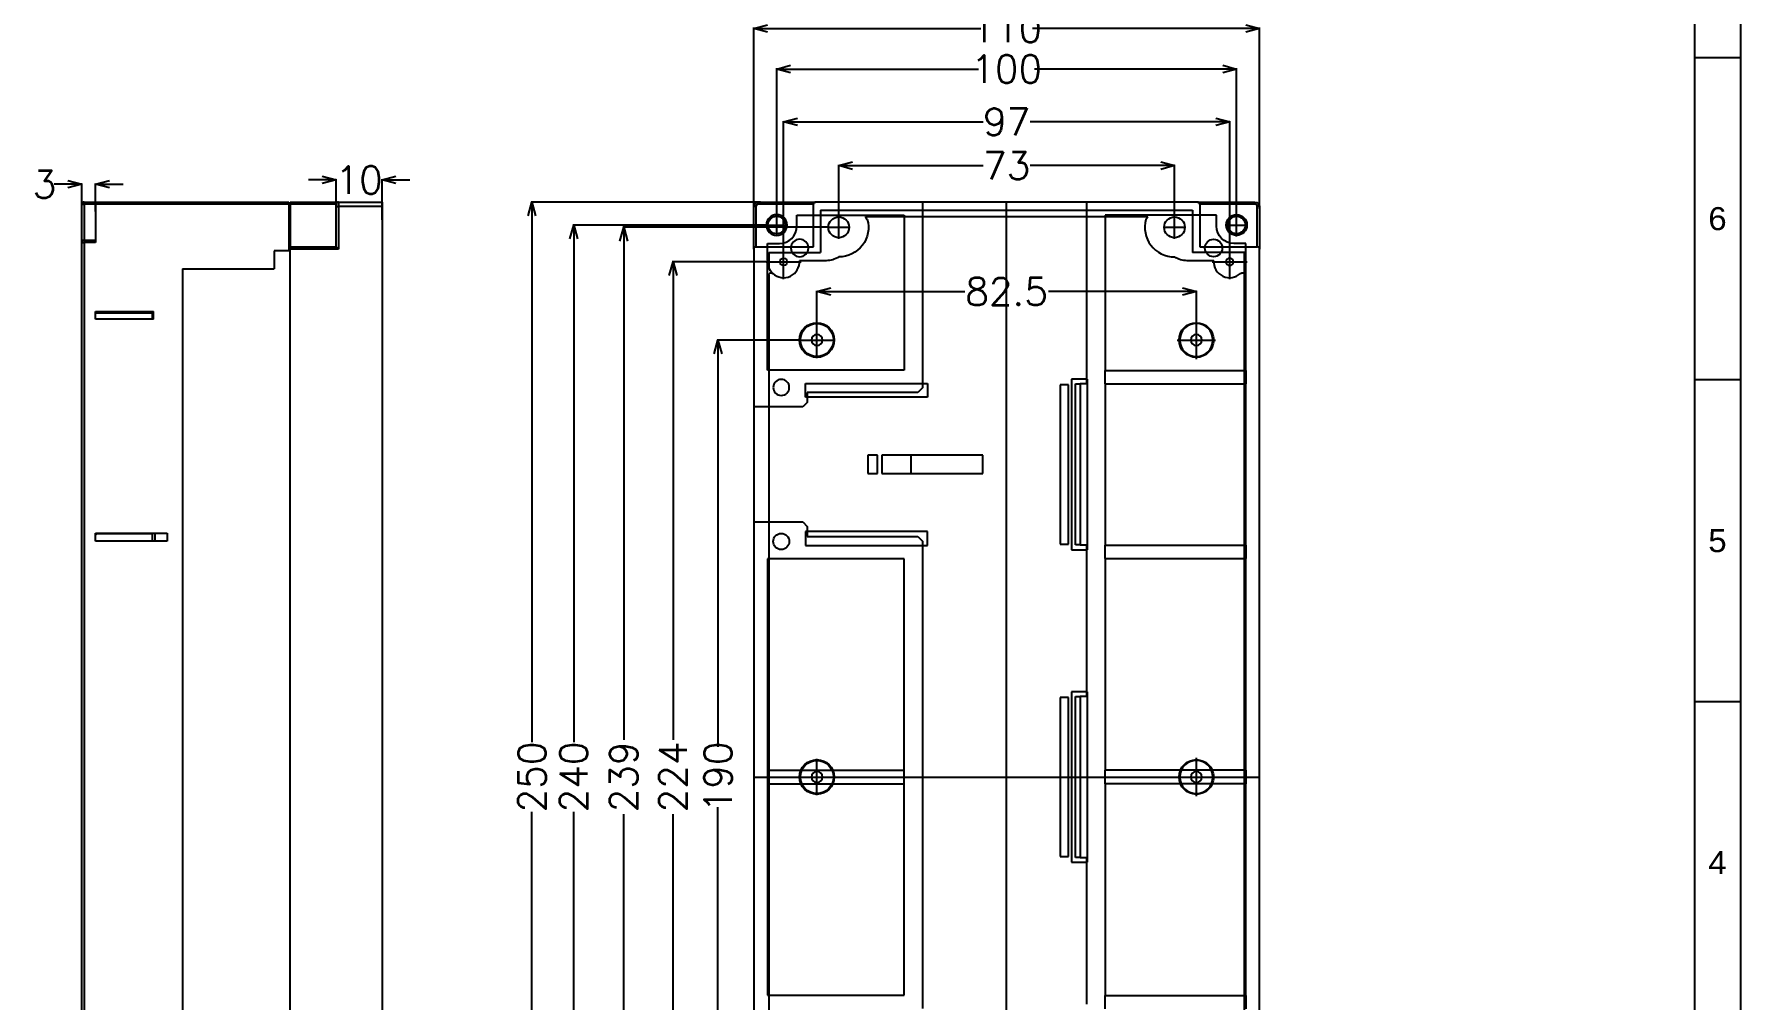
# Model space of a CAD drawing. Header units: millimetres. Extents: x 0 to 1895, y 0 to 1126.
# Drawn here: x 1523.5 to 1894.6, y 697.9 to 907.8 of the extents above; entities that cross this region are included whole.
import ezdxf
from ezdxf.enums import TextEntityAlignment as Align
from ezdxf.lldxf.tags import DXFTag

# ---------------------------------------------------------------- set-up
doc = ezdxf.new("R2010")
doc.units = ezdxf.units.MM
doc.header["$MEASUREMENT"] = 0
doc.layers.get('0').update_dxf_attribs({"linetype": 'CONTINUOUS'})
doc.layers.get('Defpoints').update_dxf_attribs({"linetype": 'CONTINUOUS'})
doc.layers.add('1', color=7, linetype='CONTINUOUS')
doc.layers.add('2', color=7, linetype='CONTINUOUS')
doc.styles.get("Standard").update_dxf_attribs({"font": 'txt', "bigfont": 'gbcbig.shx'})
doc.styles.add('TEXTSTYLE_0', font='txt', dxfattribs={"width": 0.8})
tags = doc.linetypes.add('CENTER', pattern=[2, 1.25, -0.25, 0.25, -0.25]).pattern_tags.tags
tags[10:11] = [DXFTag(74, 4), DXFTag(75, 0), DXFTag(340, '0'), DXFTag(46, 0.0), DXFTag(50, 0.0), DXFTag(44, 0.0), DXFTag(45, 0.0)]
tags[8:9] = [DXFTag(74, 4), DXFTag(75, 0), DXFTag(340, '0'), DXFTag(46, 0.0), DXFTag(50, 0.0), DXFTag(44, 0.0), DXFTag(45, 0.0)]
tags[6:7] = [DXFTag(74, 4), DXFTag(75, 0), DXFTag(340, '0'), DXFTag(46, 0.0), DXFTag(50, 0.0), DXFTag(44, 0.0), DXFTag(45, 0.0)]
tags[4:5] = [DXFTag(74, 4), DXFTag(75, 0), DXFTag(340, '0'), DXFTag(46, 0.0), DXFTag(50, 0.0), DXFTag(44, 0.0), DXFTag(45, 0.0)]
tags = doc.linetypes.add('DASHED', pattern=[0.75, 0.5, -0.25]).pattern_tags.tags
tags[6:7] = [DXFTag(74, 4), DXFTag(75, 0), DXFTag(340, '0'), DXFTag(46, 0.0), DXFTag(50, 0.0), DXFTag(44, 0.0), DXFTag(45, 0.0)]
tags[4:5] = [DXFTag(74, 4), DXFTag(75, 0), DXFTag(340, '0'), DXFTag(46, 0.0), DXFTag(50, 0.0), DXFTag(44, 0.0), DXFTag(45, 0.0)]
doc.dimstyles.new('副本 (2)Standard', dxfattribs={"dimtxt": 6, "dimasz": 3, "dimexe": 0.18, "dimexo": 0.0625, "dimgap": 0.09, "dimtad": 0, "dimdec": 1, "dimzin": 0, "dimdsep": 46, "dimtxsty": 'Standard', "dimblk": 'OPEN30', "dimcen": 0.09, "dimclrd": 3, "dimclre": 3, "dimclrt": 6, "dimadec": 0, "dimazin": 0, "dimtfac": 1, "dimtdec": 4, "dimtofl": 0, "dimtmove": 0, "dimatfit": 3, "dimfxl": 0, "dimtolj": 1, "dimtzin": 0, "dimarcsym": 0})

# ---------------------------------------------------------------- blocks, each defined once
blk = doc.blocks.new('_Open30')
at = {"color": 0, "linetype": 'ByBlock', "lineweight": -2}
for p, q in [((-1, 0.27), (0, 0)), ((0, 0), (-1, -0.27)), ((0, 0), (-1, 0))]:
    blk.add_line(p, q, dxfattribs=at)
blk = doc.blocks.new('*D76')
at = {"color": 3, "lineweight": -2}
for p, q in [((1586.19, 876.14), (1583.19, 876.14)), ((1589.19, 867.46), (1589.19, 876.32)), ((1599.19, 867.46), (1599.19, 876.32)), ((1602.19, 876.14), (1605.19, 876.14))]:
    blk.add_line(p, q, dxfattribs=at)
at = {"layer": 'Defpoints', "color": 0}
for p in [(1589.19, 876.14), (1589.19, 867.4), (1599.19, 867.4)]:
    blk.add_point(p, dxfattribs=at)
at = {"color": 3, "lineweight": -2, "xscale": 3, "yscale": 3, "zscale": 3}
blk.add_blockref('_Open30', (1589.19, 876.14), dxfattribs=at)
at = {"color": 3, "lineweight": -2, "xscale": 3, "yscale": 3, "zscale": 3, "rotation": 180}
blk.add_blockref('_Open30', (1599.19, 876.14), dxfattribs=at)
at = {"color": 6, "insert": (1594.19, 876.14), "char_height": 6, "attachment_point": 5}
blk.add_mtext('\\A1;10', dxfattribs=at)
blk = doc.blocks.new('*D77')
at = {"color": 3, "lineweight": -2}
for p, q in [((1530.89, 875.19), (1527.89, 875.19)), ((1533.89, 869.28), (1533.89, 875.37)), ((1536.89, 869.28), (1536.89, 875.37)), ((1539.89, 875.19), (1542.89, 875.19))]:
    blk.add_line(p, q, dxfattribs=at)
at = {"layer": 'Defpoints', "color": 0}
for p in [(1533.89, 875.19), (1533.89, 869.22), (1536.89, 869.22)]:
    blk.add_point(p, dxfattribs=at)
at = {"color": 3, "lineweight": -2, "xscale": 3, "yscale": 3, "zscale": 3}
blk.add_blockref('_Open30', (1533.89, 875.19), dxfattribs=at)
at = {"color": 3, "lineweight": -2, "xscale": 3, "yscale": 3, "zscale": 3, "rotation": 180}
blk.add_blockref('_Open30', (1536.89, 875.19), dxfattribs=at)
at = {"color": 6, "insert": (1525.8, 875.19), "char_height": 6, "attachment_point": 5}
blk.add_mtext('\\A1;3', dxfattribs=at)
blk = doc.blocks.new('*D78')
at = {"color": 3, "lineweight": -2}
for p, q in [((1681.47, 871.33), (1631.59, 871.33)), ((1631.77, 868.33), (1631.77, 753.92)), ((1631.77, 624.33), (1631.77, 738.74)), ((1681.47, 621.33), (1631.59, 621.33))]:
    blk.add_line(p, q, dxfattribs=at)
at = {"layer": 'Defpoints', "color": 0}
for p in [(1681.53, 871.33), (1631.77, 621.33), (1681.53, 621.33)]:
    blk.add_point(p, dxfattribs=at)
at = {"color": 3, "lineweight": -2, "xscale": 3, "yscale": 3, "zscale": 3}
for p, rotation in [((1631.77, 871.33), 90), ((1631.77, 621.33), 270)]:
    blk.add_blockref('_Open30', p, dxfattribs=dict(at, rotation=rotation))
at = {"color": 6, "insert": (1631.77, 746.33), "char_height": 6, "attachment_point": 5, "rotation": 90}
blk.add_mtext('\\A1;250', dxfattribs=at)
blk = doc.blocks.new('*D79')
at = {"color": 3, "lineweight": -2}
for p, q in [((1698.49, 868.37), (1698.49, 879.42)), ((1701.49, 879.24), (1729.9, 879.24)), ((1768.49, 879.24), (1740.08, 879.24)), ((1771.49, 868.37), (1771.49, 879.42))]:
    blk.add_line(p, q, dxfattribs=at)
at = {"layer": 'Defpoints', "color": 0}
for p in [(1771.49, 879.24), (1698.49, 868.3), (1771.49, 868.3)]:
    blk.add_point(p, dxfattribs=at)
at = {"color": 3, "lineweight": -2, "xscale": 3, "yscale": 3, "zscale": 3, "rotation": 180}
blk.add_blockref('_Open30', (1698.49, 879.24), dxfattribs=at)
at = {"color": 3, "lineweight": -2, "xscale": 3, "yscale": 3, "zscale": 3}
blk.add_blockref('_Open30', (1771.49, 879.24), dxfattribs=at)
at = {"color": 6, "insert": (1734.99, 879.24), "char_height": 6, "attachment_point": 5}
blk.add_mtext('\\A1;73', dxfattribs=at)
blk = doc.blocks.new('*D80')
at = {"color": 3, "lineweight": -2}
for p, q in [((1686.49, 861.64), (1686.49, 888.94)), ((1689.49, 888.76), (1729.9, 888.76)), ((1780.49, 888.76), (1740.08, 888.76)), ((1783.49, 862.19), (1783.49, 888.94))]:
    blk.add_line(p, q, dxfattribs=at)
at = {"layer": 'Defpoints', "color": 0}
for p in [(1783.49, 888.76), (1686.49, 861.58), (1783.49, 862.12)]:
    blk.add_point(p, dxfattribs=at)
at = {"color": 3, "lineweight": -2, "xscale": 3, "yscale": 3, "zscale": 3, "rotation": 180}
blk.add_blockref('_Open30', (1686.49, 888.76), dxfattribs=at)
at = {"color": 3, "lineweight": -2, "xscale": 3, "yscale": 3, "zscale": 3}
blk.add_blockref('_Open30', (1783.49, 888.76), dxfattribs=at)
at = {"color": 6, "insert": (1734.99, 888.76), "char_height": 6, "attachment_point": 5}
blk.add_mtext('\\A1;97', dxfattribs=at)
blk = doc.blocks.new('*D81')
at = {"color": 3, "lineweight": -2}
for p, q in [((1684.99, 868.48), (1684.99, 900.42)), ((1687.99, 900.24), (1728.9, 900.24)), ((1781.99, 900.24), (1741.08, 900.24)), ((1784.99, 868.87), (1784.99, 900.42))]:
    blk.add_line(p, q, dxfattribs=at)
at = {"layer": 'Defpoints', "color": 0}
for p in [(1684.99, 900.24), (1684.99, 868.42), (1784.99, 868.8)]:
    blk.add_point(p, dxfattribs=at)
at = {"color": 3, "lineweight": -2, "xscale": 3, "yscale": 3, "zscale": 3, "rotation": 180}
blk.add_blockref('_Open30', (1684.99, 900.24), dxfattribs=at)
at = {"color": 3, "lineweight": -2, "xscale": 3, "yscale": 3, "zscale": 3}
blk.add_blockref('_Open30', (1784.99, 900.24), dxfattribs=at)
at = {"color": 6, "insert": (1734.99, 900.24), "char_height": 6, "attachment_point": 5}
blk.add_mtext('\\A1;100', dxfattribs=at)
blk = doc.blocks.new('*D82')
at = {"color": 3, "lineweight": -2}
for p, q in [((1679.99, 869.88), (1679.99, 909.24)), ((1789.99, 869.88), (1789.99, 909.24)), ((1682.99, 909.06), (1729.4, 909.06)), ((1786.99, 909.06), (1740.58, 909.06))]:
    blk.add_line(p, q, dxfattribs=at)
at = {"layer": 'Defpoints', "color": 0}
for p in [(1789.99, 909.06), (1679.99, 869.81), (1789.99, 869.81)]:
    blk.add_point(p, dxfattribs=at)
at = {"color": 3, "lineweight": -2, "xscale": 3, "yscale": 3, "zscale": 3, "rotation": 180}
blk.add_blockref('_Open30', (1679.99, 909.06), dxfattribs=at)
at = {"color": 3, "lineweight": -2, "xscale": 3, "yscale": 3, "zscale": 3}
blk.add_blockref('_Open30', (1789.99, 909.06), dxfattribs=at)
at = {"color": 6, "insert": (1734.99, 909.06), "char_height": 6, "attachment_point": 5}
blk.add_mtext('\\A1;110', dxfattribs=at)
blk = doc.blocks.new('*D83')
at = {"color": 3, "lineweight": -2}
for p, q in [((1693.74, 845.35), (1693.74, 852.05)), ((1696.74, 851.87), (1725.9, 851.87)), ((1773.24, 851.87), (1744.08, 851.87)), ((1776.24, 845.54), (1776.24, 852.05))]:
    blk.add_line(p, q, dxfattribs=at)
at = {"layer": 'Defpoints', "color": 0}
for p in [(1776.24, 851.87), (1693.74, 845.29), (1776.24, 845.48)]:
    blk.add_point(p, dxfattribs=at)
at = {"color": 3, "lineweight": -2, "xscale": 3, "yscale": 3, "zscale": 3, "rotation": 180}
blk.add_blockref('_Open30', (1693.74, 851.87), dxfattribs=at)
at = {"color": 3, "lineweight": -2, "xscale": 3, "yscale": 3, "zscale": 3}
blk.add_blockref('_Open30', (1776.24, 851.87), dxfattribs=at)
at = {"color": 6, "insert": (1734.99, 851.87), "char_height": 6, "attachment_point": 5}
blk.add_mtext('\\A1;82.5', dxfattribs=at)
blk = doc.blocks.new('*D84')
at = {"color": 3, "lineweight": -2}
for p, q in [((1689.72, 841.33), (1672.04, 841.33)), ((1672.22, 838.33), (1672.22, 752.92)), ((1672.22, 654.33), (1672.22, 739.74)), ((1689.72, 651.33), (1672.04, 651.33))]:
    blk.add_line(p, q, dxfattribs=at)
at = {"layer": 'Defpoints', "color": 0}
for p in [(1689.78, 841.33), (1672.22, 651.33), (1689.78, 651.33)]:
    blk.add_point(p, dxfattribs=at)
at = {"color": 3, "lineweight": -2, "xscale": 3, "yscale": 3, "zscale": 3}
for p, rotation in [((1672.22, 841.33), 90), ((1672.22, 651.33), 270)]:
    blk.add_blockref('_Open30', p, dxfattribs=dict(at, rotation=rotation))
at = {"color": 6, "insert": (1672.22, 746.33), "char_height": 6, "attachment_point": 5, "rotation": 90}
blk.add_mtext('\\A1;190', dxfattribs=at)
blk = doc.blocks.new('*D85')
at = {"color": 3, "lineweight": -2}
for p, q in [((1682.64, 858.33), (1662.27, 858.33)), ((1662.45, 855.33), (1662.45, 754.42)), ((1662.45, 637.33), (1662.45, 738.24)), ((1682.64, 634.33), (1662.27, 634.33))]:
    blk.add_line(p, q, dxfattribs=at)
at = {"layer": 'Defpoints', "color": 0}
for p in [(1682.7, 858.33), (1662.45, 634.33), (1682.7, 634.33)]:
    blk.add_point(p, dxfattribs=at)
at = {"color": 3, "lineweight": -2, "xscale": 3, "yscale": 3, "zscale": 3}
for p, rotation in [((1662.45, 858.33), 90), ((1662.45, 634.33), 270)]:
    blk.add_blockref('_Open30', p, dxfattribs=dict(at, rotation=rotation))
at = {"color": 6, "insert": (1662.45, 746.33), "char_height": 6, "attachment_point": 5, "rotation": 90}
blk.add_mtext('\\A1;224', dxfattribs=at)
blk = doc.blocks.new('*D86')
at = {"color": 3, "lineweight": -2}
for p, q in [((1696.01, 865.83), (1651.54, 865.83)), ((1651.72, 862.83), (1651.72, 754.44)), ((1651.72, 629.86), (1651.72, 738.26)), ((1691.44, 626.86), (1651.54, 626.86))]:
    blk.add_line(p, q, dxfattribs=at)
at = {"layer": 'Defpoints', "color": 0}
for p in [(1651.72, 865.83), (1696.07, 865.83), (1691.5, 626.86)]:
    blk.add_point(p, dxfattribs=at)
at = {"color": 3, "lineweight": -2, "xscale": 3, "yscale": 3, "zscale": 3}
for p, rotation in [((1651.72, 865.83), 90), ((1651.72, 626.86), 270)]:
    blk.add_blockref('_Open30', p, dxfattribs=dict(at, rotation=rotation))
at = {"color": 6, "insert": (1651.72, 746.35), "char_height": 6, "attachment_point": 5, "rotation": 90}
blk.add_mtext('\\A1;239', dxfattribs=at)
blk = doc.blocks.new('*D87')
at = {"color": 3, "lineweight": -2}
for p, q in [((1683.03, 866.33), (1640.67, 866.33)), ((1640.85, 863.33), (1640.85, 753.92)), ((1640.85, 629.33), (1640.85, 738.74)), ((1682.46, 626.33), (1640.67, 626.33))]:
    blk.add_line(p, q, dxfattribs=at)
at = {"layer": 'Defpoints', "color": 0}
for p in [(1683.09, 866.33), (1640.85, 626.33), (1682.52, 626.33)]:
    blk.add_point(p, dxfattribs=at)
at = {"color": 3, "lineweight": -2, "xscale": 3, "yscale": 3, "zscale": 3}
for p, rotation in [((1640.85, 866.33), 90), ((1640.85, 626.33), 270)]:
    blk.add_blockref('_Open30', p, dxfattribs=dict(at, rotation=rotation))
at = {"color": 6, "insert": (1640.85, 746.33), "char_height": 6, "attachment_point": 5, "rotation": 90}
blk.add_mtext('\\A1;240', dxfattribs=at)
blk = doc.blocks.new('SUN_6HWZ35TKYY1ECAF2H1NO37HIP3V')
at = {"color": 7, "linetype": 'Continuous'}
for p, q in [((0, 0), (0, 594)), ((-10, 10), (-10, 584)), ((-10, 420), (0, 420)), ((-10, 350), (0, 350)), ((-10, 280), (0, 280))]:
    blk.add_line(p, q, dxfattribs=at)
at = {"color": 2, "style": 'TEXTSTYLE_0', "width": 1.029662}
for s, p, p2 in [('6', (-7.09, 382.45), (-3.09, 382.45)), ('5', (-7.09, 312.45), (-3.09, 312.45)), ('4', (-7.09, 242.45), (-3.09, 242.45))]:
    blk.add_text(s, height=5, dxfattribs=at).set_placement(p, p2, align=Align.FIT)

msp = doc.modelspace()

# ---------------------------------------------------------------- linework, layer by layer
at = {"layer": '1', "color": 21}
for p, q in [((1579.19, 871.33), (1589.69, 871.33)), ((1579.19, 870.83), (1579.19, 871.33)), ((1589.19, 870.83), (1579.19, 870.83)), ((1579.19, 870.83), (1579.19, 861.58)), ((1589.19, 870.83), (1589.19, 870.33)), ((1589.19, 870.33), (1589.69, 870.33)), ((1589.19, 861.58), (1589.19, 870.33)), ((1589.69, 871.33), (1589.69, 870.33)), ((1589.69, 871.33), (1599.19, 871.33)), ((1599.19, 870.33), (1589.69, 870.33)), ((1589.69, 870.33), (1589.69, 861.08)), ((1595.29, 871.33), (1599.19, 871.33)), ((1599.19, 871.33), (1599.19, 870.33)), ((1599.19, 870.33), (1599.19, 622.33)), ((1679.99, 861.08), (1679.99, 870.33)), ((1680.49, 870.33), (1679.99, 870.33)), ((1680.49, 870.33), (1680.49, 861.58)), ((1680.99, 871.33), (1693.49, 871.33)), ((1680.99, 870.83), (1680.99, 871.33)), ((1692.99, 870.83), (1680.99, 870.83)), ((1692.99, 861.58), (1692.99, 870.83)), ((1776.49, 871.33), (1693.49, 871.33)), ((1694.54, 869.58), (1775.44, 869.58)), ((1694.54, 869.58), (1694.54, 860.38)), ((1775.44, 869.58), (1775.44, 860.38)), ((1776.49, 871.33), (1788.99, 871.33)), ((1788.99, 870.83), (1776.99, 870.83)), ((1776.99, 870.83), (1776.99, 861.58)), ((1788.99, 871.33), (1788.99, 870.83)), ((1789.99, 870.33), (1789.49, 870.33)), ((1789.49, 861.58), (1789.49, 870.33)), ((1789.99, 870.33), (1789.99, 861.08)), ((1704.31, 868.18), (1765.68, 868.18)), ((1704.7, 867.54), (1704.31, 868.18)), ((1765.29, 867.54), (1765.68, 868.18)), ((1579.19, 861.58), (1589.19, 861.58)), ((1579.19, 861.08), (1579.19, 861.58)), ((1589.69, 861.08), (1579.19, 861.08)), ((1579.19, 631.58), (1579.19, 861.08)), ((1589.69, 861.08), (1589.19, 861.58)), ((1679.99, 861.08), (1679.99, 631.58)), ((1680.49, 861.58), (1692.99, 861.58)), ((1776.99, 861.58), (1789.49, 861.58)), ((1789.99, 631.58), (1789.99, 861.08)), ((1683.29, 860.38), (1694.54, 860.38)), ((1683.29, 860.38), (1683.29, 857.04)), ((1695.75, 858.58), (1689.94, 858.58)), ((1780.05, 858.58), (1774.23, 858.58)), ((1786.69, 860.38), (1775.44, 860.38)), ((1786.69, 632.28), (1786.69, 860.38)), ((1683.29, 855.45), (1683.29, 632.28)), ((1691.29, 828.88), (1691.29, 831.88)), ((1691.29, 831.88), (1717.79, 831.88)), ((1716.69, 831.88), (1716.69, 830.93)), ((1717.79, 831.88), (1717.79, 828.88)), ((1749.09, 832.83), (1749.09, 795.73)), ((1752.59, 832.83), (1749.09, 832.83)), ((1749.99, 831.78), (1750.99, 831.78)), ((1749.99, 796.78), (1749.99, 831.78)), ((1752.39, 831.78), (1750.99, 831.78)), ((1750.99, 831.78), (1750.99, 796.78)), ((1752.39, 832.83), (1752.39, 831.78)), ((1752.59, 795.73), (1752.59, 832.83)), ((1717.79, 828.88), (1691.29, 828.88)), ((1691.64, 829.93), (1691.64, 828.88)), ((1715.69, 829.93), (1691.64, 829.93)), ((1716.69, 830.93), (1715.69, 829.93)), ((1704.84, 816.28), (1704.84, 812.28)), ((1706.94, 816.28), (1704.84, 816.28)), ((1706.94, 812.28), (1706.94, 816.28)), ((1714.24, 812.28), (1714.24, 816.28)), ((1729.84, 816.28), (1714.24, 816.28)), ((1729.84, 812.28), (1729.84, 816.28)), ((1704.84, 812.28), (1706.94, 812.28)), ((1714.24, 812.28), (1729.84, 812.28)), ((1691.29, 799.68), (1691.29, 796.68)), ((1717.79, 799.68), (1691.29, 799.68)), ((1691.64, 799.68), (1691.64, 798.63)), ((1691.64, 798.63), (1715.69, 798.63)), ((1715.69, 798.63), (1716.69, 797.63)), ((1717.79, 796.68), (1717.79, 799.68)), ((1691.29, 796.68), (1717.79, 796.68)), ((1716.69, 797.63), (1716.69, 796.68)), ((1749.09, 795.73), (1752.59, 795.73)), ((1750.99, 796.78), (1749.99, 796.78)), ((1750.99, 796.78), (1752.39, 796.78)), ((1752.39, 796.78), (1752.39, 795.73)), ((1749.09, 764.88), (1749.09, 727.78)), ((1752.59, 764.88), (1749.09, 764.88)), ((1752.39, 764.88), (1752.39, 763.83)), ((1752.59, 727.78), (1752.59, 764.88)), ((1749.99, 763.83), (1750.99, 763.83)), ((1749.99, 728.83), (1749.99, 763.83)), ((1752.39, 763.83), (1750.99, 763.83)), ((1750.99, 763.83), (1750.99, 728.83)), ((1749.09, 727.78), (1752.59, 727.78)), ((1750.99, 728.83), (1749.99, 728.83)), ((1750.99, 728.83), (1752.39, 728.83)), ((1752.39, 728.83), (1752.39, 727.78))]:
    msp.add_line(p, q, dxfattribs=at)
at = {"layer": '1', "color": 1, "linetype": 'CENTER', "ltscale": 1.9304}
for p, q in [((1684.99, 864.24), (1684.99, 868.42)), ((1682.9, 866.33), (1687.08, 866.33))]:
    msp.add_line(p, q, dxfattribs=at)
at = {"layer": '1', "color": 251, "linetype": 'DASHED', "ltscale": 3.328571}
msp.add_line((1689.39, 868.48), (1712.69, 868.48), dxfattribs=at)
at = {"layer": '1', "color": 251, "linetype": 'DASHED', "ltscale": 0.795892}
for p, q in [((1689.39, 866.09), (1689.39, 868.48)), ((1780.59, 866.09), (1780.59, 868.48))]:
    msp.add_line(p, q, dxfattribs=at)
at = {"layer": '1', "color": 251, "linetype": 'DASHED', "ltscale": 4.814668}
msp.add_line((1712.69, 868.48), (1712.69, 834.78), dxfattribs=at)
at = {"layer": '1', "color": 251, "linetype": 'DASHED', "ltscale": 5.636096}
msp.add_line((1716.69, 871.33), (1716.69, 831.88), dxfattribs=at)
at = {"layer": '1', "color": 1, "linetype": 'CENTER', "ltscale": 11.176}
for p, q in [((1734.99, 621.33), (1734.99, 871.33)), ((1679.99, 746.33), (1789.99, 746.33))]:
    msp.add_line(p, q, dxfattribs=at)
at = {"layer": '1', "color": 251, "linetype": 'DASHED', "ltscale": 5.500382}
msp.add_line((1752.39, 871.33), (1752.39, 832.83), dxfattribs=at)
at = {"layer": '1', "color": 251, "linetype": 'DASHED', "ltscale": 3.457143}
msp.add_line((1780.59, 868.48), (1756.39, 868.48), dxfattribs=at)
at = {"layer": '1', "color": 251, "linetype": 'DASHED', "ltscale": 4.821811}
msp.add_line((1756.39, 868.48), (1756.39, 834.73), dxfattribs=at)
at = {"layer": '1', "color": 1, "linetype": 'CENTER', "ltscale": 2.286}
for p, q in [((1784.99, 863.85), (1784.99, 868.8)), ((1696.02, 865.83), (1700.97, 865.83)), ((1698.49, 863.35), (1698.49, 868.3)), ((1769.02, 865.83), (1773.97, 865.83)), ((1771.49, 863.35), (1771.49, 868.3)), ((1782.52, 866.33), (1787.47, 866.33))]:
    msp.add_line(p, q, dxfattribs=at)
at = {"layer": '1', "color": 251, "linetype": 'DASHED', "ltscale": 0.866667}
for p, q in [((1682.99, 862.29), (1685.59, 862.29)), ((1786.99, 862.29), (1784.39, 862.29))]:
    msp.add_line(p, q, dxfattribs=at)
at = {"layer": '1', "color": 251, "linetype": 'DASHED', "ltscale": 3.930714}
msp.add_line((1682.99, 834.78), (1682.99, 862.29), dxfattribs=at)
at = {"layer": '1', "color": 1, "linetype": 'CENTER', "ltscale": 3.5052}
for p, q in [((1686.49, 854.53), (1686.49, 862.12)), ((1783.49, 854.53), (1783.49, 862.12)), ((1682.7, 858.33), (1690.29, 858.33)), ((1779.7, 858.33), (1787.29, 858.33))]:
    msp.add_line(p, q, dxfattribs=at)
at = {"layer": '1', "color": 251, "linetype": 'DASHED', "ltscale": 3.937857}
msp.add_line((1786.99, 834.73), (1786.99, 862.29), dxfattribs=at)
at = {"layer": '1', "color": 1, "linetype": 'CENTER', "ltscale": 0.8128}
for p, q in [((1685.61, 858.33), (1687.37, 858.33)), ((1686.49, 857.45), (1686.49, 859.21))]:
    msp.add_line(p, q, dxfattribs=at)
at = {"layer": '1', "color": 1, "linetype": 'CENTER', "ltscale": 3.6576}
for p, q in [((1693.74, 837.37), (1693.74, 845.29)), ((1689.78, 841.33), (1697.7, 841.33)), ((1693.74, 742.37), (1693.74, 750.29)), ((1689.78, 746.33), (1697.7, 746.33))]:
    msp.add_line(p, q, dxfattribs=at)
at = {"layer": '1', "color": 1, "linetype": 'CENTER', "ltscale": 3.834943}
for p, q in [((1776.24, 837.18), (1776.24, 845.48)), ((1772.09, 841.33), (1780.4, 841.33)), ((1776.24, 742.18), (1776.24, 750.48)), ((1772.09, 746.33), (1780.4, 746.33))]:
    msp.add_line(p, q, dxfattribs=at)
at = {"layer": '1', "color": 251, "linetype": 'DASHED', "ltscale": 4.242857}
for p, q in [((1712.69, 834.78), (1682.99, 834.78)), ((1712.69, 793.78), (1682.99, 793.78)), ((1682.99, 747.78), (1712.69, 747.78)), ((1682.99, 744.88), (1712.69, 744.88)), ((1682.99, 698.88), (1712.69, 698.88))]:
    msp.add_line(p, q, dxfattribs=at)
at = {"layer": '1', "color": 251, "linetype": 'DASHED', "ltscale": 0.6}
for p, q in [((1748.44, 831.58), (1746.64, 831.58)), ((1746.64, 796.98), (1748.44, 796.98)), ((1748.44, 763.63), (1746.64, 763.63)), ((1746.64, 729.03), (1748.44, 729.03))]:
    msp.add_line(p, q, dxfattribs=at)
at = {"layer": '1', "color": 251, "linetype": 'DASHED', "ltscale": 4.942857}
for p, q in [((1746.64, 831.58), (1746.64, 796.98)), ((1748.44, 796.98), (1748.44, 831.58)), ((1746.64, 763.63), (1746.64, 729.03)), ((1748.44, 729.03), (1748.44, 763.63))]:
    msp.add_line(p, q, dxfattribs=at)
at = {"layer": '1', "color": 251, "linetype": 'DASHED', "ltscale": 0.966667}
for p, q in [((1756.39, 831.83), (1756.39, 834.73)), ((1786.99, 834.73), (1786.99, 831.83)), ((1756.39, 793.83), (1756.39, 796.73)), ((1786.99, 796.73), (1786.99, 793.83)), ((1682.99, 747.78), (1682.99, 744.88)), ((1712.69, 744.88), (1712.69, 747.78)), ((1756.39, 744.88), (1756.39, 747.78)), ((1786.99, 747.78), (1786.99, 744.88)), ((1756.39, 695.93), (1756.39, 698.83)), ((1786.99, 698.83), (1786.99, 695.93))]:
    msp.add_line(p, q, dxfattribs=at)
at = {"layer": '1', "color": 251, "linetype": 'DASHED', "ltscale": 4.371429}
for p, q in [((1756.39, 834.73), (1786.99, 834.73)), ((1756.39, 831.83), (1786.99, 831.83)), ((1756.39, 796.73), (1786.99, 796.73)), ((1756.39, 793.83), (1786.99, 793.83)), ((1786.99, 747.78), (1756.39, 747.78)), ((1786.99, 744.88), (1756.39, 744.88)), ((1756.39, 698.83), (1786.99, 698.83))]:
    msp.add_line(p, q, dxfattribs=at)
at = {"layer": '1', "color": 251, "linetype": 'DASHED', "ltscale": 5.014286}
for p, q in [((1756.39, 831.83), (1756.39, 796.73)), ((1786.99, 796.73), (1786.99, 831.83))]:
    msp.add_line(p, q, dxfattribs=at)
at = {"layer": '1', "color": 251, "linetype": 'DASHED', "ltscale": 0.471405}
for p, q in [((1691.64, 827.78), (1690.64, 826.78)), ((1690.64, 801.78), (1691.64, 800.78))]:
    msp.add_line(p, q, dxfattribs=at)
at = {"layer": '1', "color": 251, "linetype": 'DASHED', "ltscale": 0.366667}
for p, q in [((1691.64, 828.88), (1691.64, 827.78)), ((1691.64, 800.78), (1691.64, 799.68))]:
    msp.add_line(p, q, dxfattribs=at)
at = {"layer": '1', "color": 251, "linetype": 'DASHED', "ltscale": 1.521429}
for p, q in [((1690.64, 826.78), (1679.99, 826.78)), ((1679.99, 801.78), (1690.64, 801.78))]:
    msp.add_line(p, q, dxfattribs=at)
at = {"layer": '1', "color": 251, "linetype": 'DASHED', "ltscale": 1.333333}
msp.add_line((1707.84, 816.28), (1707.84, 812.28), dxfattribs=at)
at = {"layer": '1', "color": 251, "linetype": 'DASHED', "ltscale": 2.133333}
for p, q in [((1714.24, 816.28), (1707.84, 816.28)), ((1707.84, 812.28), (1714.24, 812.28))]:
    msp.add_line(p, q, dxfattribs=at)
at = {"layer": '1', "color": 251, "linetype": 'DASHED', "ltscale": 14.38495}
msp.add_line((1716.69, 796.68), (1716.69, 695.98), dxfattribs=at)
at = {"layer": '1', "color": 251, "linetype": 'DASHED', "ltscale": 4.406761}
for p, q in [((1752.39, 795.73), (1752.39, 764.88)), ((1752.39, 727.78), (1752.39, 696.93))]:
    msp.add_line(p, q, dxfattribs=at)
at = {"layer": '1', "color": 251, "linetype": 'DASHED', "ltscale": 6.571046}
for p, q in [((1682.99, 793.78), (1682.99, 747.78)), ((1712.69, 747.78), (1712.69, 793.78)), ((1682.99, 744.88), (1682.99, 698.88)), ((1712.69, 698.88), (1712.69, 744.88))]:
    msp.add_line(p, q, dxfattribs=at)
at = {"layer": '1', "color": 251, "linetype": 'DASHED', "ltscale": 6.578189}
for p, q in [((1756.39, 793.83), (1756.39, 747.78)), ((1786.99, 747.78), (1786.99, 793.83)), ((1756.39, 744.88), (1756.39, 698.83)), ((1786.99, 698.83), (1786.99, 744.88))]:
    msp.add_line(p, q, dxfattribs=at)
at = {"layer": '1', "color": 251, "linetype": 'DASHED', "ltscale": 2.019595, "extrusion": (0, 0, -1)}
msp.add_circle((-1684.99, 866.33), 2.25, dxfattribs=at)
at = {"layer": '1', "color": 251, "linetype": 'DASHED', "ltscale": 2.019595}
msp.add_circle((1784.99, 866.33), 2.25, dxfattribs=at)
at = {"layer": '1', "color": 21}
for centre, radius in [((1684.99, 866.33), 1.9), ((1698.49, 865.83), 2.25), ((1771.49, 865.83), 2.25), ((1784.99, 866.33), 1.9), ((1686.49, 858.33), 0.8), ((1693.74, 841.33), 3.77), ((1693.74, 841.33), 3.6), ((1776.24, 841.33), 3.77), ((1693.74, 746.33), 3.77), ((1693.74, 746.33), 3.6), ((1776.24, 746.33), 3.77)]:
    msp.add_circle(centre, radius, dxfattribs=at)
at = {"layer": '1', "color": 251, "linetype": 'DASHED', "ltscale": 1.705436, "extrusion": (0, 0, -1)}
msp.add_circle((-1689.99, 861.33), 1.9, dxfattribs=at)
at = {"layer": '1', "color": 251, "linetype": 'DASHED', "ltscale": 1.705436}
msp.add_circle((1779.99, 861.33), 1.9, dxfattribs=at)
at = {"layer": '1', "color": 21, "extrusion": (0, 0, -1)}
for centre, radius in [((-1783.49, 858.33), 0.8), ((-1693.74, 841.33), 1.2), ((-1776.24, 841.33), 3.6), ((-1776.24, 841.33), 1.2), ((-1776.24, 746.33), 3.6), ((-1693.74, 746.33), 1.2), ((-1776.24, 746.33), 1.2)]:
    msp.add_circle(centre, radius, dxfattribs=at)
at = {"layer": '1', "color": 251, "linetype": 'DASHED', "ltscale": 1.570796, "extrusion": (0, 0, -1)}
msp.add_circle((-1685.99, 831.03), 1.75, dxfattribs=at)
at = {"layer": '1', "color": 251, "linetype": 'DASHED', "ltscale": 1.570796}
msp.add_circle((1685.99, 797.53), 1.75, dxfattribs=at)
at = {"layer": '1', "color": 21}
for centre, radius, start, end in [((1589.69, 870.83), 0.5, 90, 180), ((1680.99, 870.33), 0.5, 90, 180), ((1693.49, 870.83), 0.5, 90, 180), ((1776.49, 870.83), 0.5, 0, 90), ((1788.99, 870.33), 0.5, 0, 90), ((1771.44, 865.8), 6.4, 164.1651, 270.4476), ((1680.49, 861.08), 0.5, 90, 180), ((1789.49, 861.08), 0.5, 0, 90), ((1686.49, 858.33), 3.45, 226.8788, 4.1555), ((1783.49, 858.33), 3.45, 175.8445, 313.1212)]:
    msp.add_arc(centre, radius, start, end, dxfattribs=at)
at = {"layer": '1', "color": 21, "extrusion": (0, 0, -1)}
for centre, radius, start, end in [((-1680.99, 870.33), 1, 0, 90), ((-1788.99, 870.33), 1, 90, 180), ((-1698.54, 865.8), 6.4, 164.1651, 270.4476), ((-1695.75, 863.58), 5, 236.7741, 270), ((-1774.23, 863.58), 5, 270, 303.2259), ((-1686.49, 858.33), 3.45, 313.1212, 338.054), ((-1683.79, 855.45), 0.5, 0, 133.1212), ((-1786.19, 855.45), 0.5, 46.8788, 180)]:
    msp.add_arc(centre, radius, start, end, dxfattribs=at)
at = {"layer": '1', "color": 251, "linetype": 'DASHED'}
msp.add_arc((1685.59, 866.09), 3.8, 270, 0, dxfattribs=at)
at = {"layer": '1', "color": 251, "linetype": 'DASHED', "extrusion": (0, 0, -1)}
msp.add_arc((-1784.39, 866.09), 3.8, 270, 0, dxfattribs=at)
at = {"layer": '2', "color": 7}
for p, q in [((1533.89, 862.53), (1533.89, 870.83)), ((1533.89, 870.83), (1534.39, 870.83)), ((1534.39, 871.33), (1536.89, 871.33)), ((1534.39, 871.33), (1534.39, 870.83)), ((1536.89, 870.83), (1534.39, 870.83)), ((1534.39, 870.83), (1534.39, 863.03)), ((1536.89, 871.33), (1536.89, 870.83)), ((1536.89, 871.33), (1578.89, 871.33)), ((1536.89, 870.83), (1536.89, 862.53)), ((1578.89, 870.83), (1536.89, 870.83)), ((1578.89, 871.33), (1578.89, 870.83)), ((1578.89, 870.83), (1578.89, 860.73)), ((1578.89, 869.48), (1579.19, 869.48)), ((1533.89, 630.13), (1533.89, 862.53)), ((1533.89, 862.53), (1534.39, 862.53)), ((1534.39, 863.03), (1536.89, 863.03)), ((1534.39, 863.03), (1534.39, 862.53)), ((1534.39, 862.53), (1534.39, 630.13)), ((1536.89, 862.53), (1534.39, 862.53)), ((1578.89, 861.93), (1579.19, 861.93)), ((1575.69, 860.73), (1575.69, 856.83)), ((1578.89, 860.73), (1575.69, 860.73)), ((1555.79, 856.83), (1555.79, 635.83)), ((1555.79, 856.83), (1575.69, 856.83)), ((1536.89, 845.83), (1536.89, 847.53)), ((1536.89, 847.53), (1549.49, 847.53)), ((1549.29, 847.18), (1536.89, 847.18)), ((1549.29, 845.83), (1549.29, 847.18)), ((1549.49, 845.83), (1549.49, 847.53)), ((1549.49, 845.83), (1536.89, 845.83)), ((1536.89, 797.63), (1536.89, 799.33)), ((1536.89, 799.33), (1552.49, 799.33)), ((1536.89, 798.89), (1537.38, 799.33)), ((1549.29, 799.18), (1537.22, 799.18)), ((1549.29, 797.63), (1549.29, 799.18)), ((1549.79, 799.33), (1549.79, 797.63)), ((1552.49, 799.33), (1552.49, 797.63)), ((1552.49, 797.63), (1536.89, 797.63))]:
    msp.add_line(p, q, dxfattribs=at)
for centre in [(1534.39, 870.83), (1534.39, 862.53)]:
    msp.add_arc(centre, 0.5, 90, 180, dxfattribs=at)

# ---------------------------------------------------------------- block references
msp.add_blockref('SUN_6HWZ35TKYY1ECAF2H1NO37HIP3V', (1894.64, 482.77))

# ---------------------------------------------------------------- dimensions: what is measured, and where the dimension line sits
for base, p1, p2, picture, middle in [((1789.99, 909.06), (1679.99, 869.81), (1789.99, 869.81), '*D82', (1734.99, 909.06)), ((1684.99, 900.24), (1784.99, 868.8), (1684.99, 868.42), '*D81', (1734.99, 900.24)), ((1783.49, 888.76), (1686.49, 861.58), (1783.49, 862.12), '*D80', (1734.99, 888.76)), ((1589.19, 876.14), (1599.19, 867.4), (1589.19, 867.4), '*D76', (1594.19, 876.14)), ((1771.49, 879.24), (1698.49, 868.3), (1771.49, 868.3), '*D79', (1734.99, 879.24)), ((1533.89, 875.19), (1536.89, 869.22), (1533.89, 869.22), '*D77', (1525.8, 875.19)), ((1631.76655539, 621.32878498), (1681.53394513, 871.32878498), (1681.53394513, 621.32878498), '*D78', (1631.76655539, 746.32878498)), ((1640.85, 626.33), (1683.09, 866.33), (1682.52, 626.33), '*D87', (1640.85, 746.33)), ((1651.72, 865.83), (1691.5, 626.86), (1696.07, 865.83), '*D86', (1651.72, 746.35)), ((1662.44815542, 634.32878498), (1682.69909216, 858.32878498), (1682.69909216, 634.32878498), '*D85', (1662.44815542, 746.32878498)), ((1776.24, 851.87), (1693.74, 845.29), (1776.24, 845.48), '*D83', (1734.99, 851.87)), ((1672.2180042, 651.32878498), (1689.78409216, 841.32878498), (1689.78409216, 651.32878498), '*D84', (1672.2180042, 746.32878498))]:
    dim = msp.add_linear_dim(base=base, p1=p1, p2=p2, dimstyle='副本 (2)Standard')
    dim.commit()
    dim.dimension.update_dxf_attribs({"geometry": picture, "text_midpoint": middle, "dimtype": 160})

doc.saveas('drawing.dxf')
